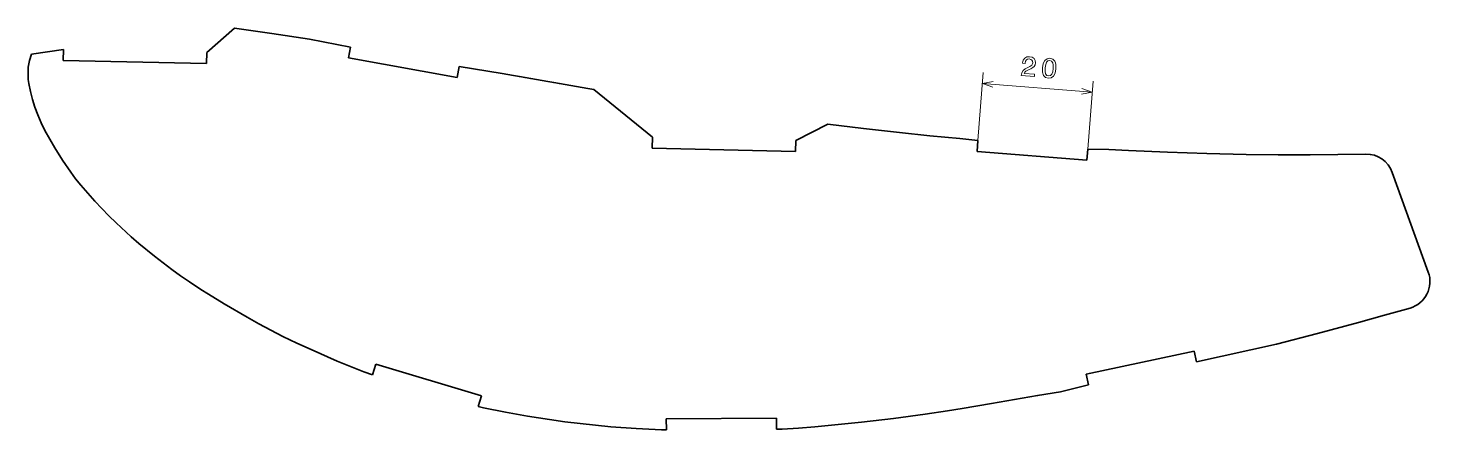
# Model space of a CAD drawing. Extents: x 22 to 276, y 110 to 183.
import ezdxf

# ---------------------------------------------------------------- set-up
doc = ezdxf.new("R2010")
doc.units = 0

msp = doc.modelspace()

# ---------------------------------------------------------------- linework, layer by layer
at = {"color": 7, "lineweight": 35, "ltscale": 0.167002}
msp.add_line((54.573547, 178.302139), (59.571503, 182.734314), dxfattribs=at)
at = {"color": 7, "lineweight": 35, "ltscale": 0.190167}
msp.add_line((73.181671, 180.732025), (80.649536, 179.285355), dxfattribs=at)
at = {"color": 7, "lineweight": 35, "ltscale": 0.146736}
msp.add_line((28.565369, 178.859039), (22.75592, 178.022003), dxfattribs=at)
at = {"color": 7, "lineweight": 35, "ltscale": 0.05}
for p, q in [((28.525696, 176.859436), (28.565369, 178.859039)), ((80.649536, 179.285355), (80.296417, 177.316772)), ((99.988342, 173.80806), (100.341461, 175.776642)), ((135.396179, 160.951782), (135.440796, 162.951294)), ((161.434326, 162.37114), (161.389679, 160.371643)), ((194.458954, 162.37114), (194.306427, 160.376968)), ((214.247742, 158.815826), (214.400238, 160.809998)), ((234.102875, 122.273926), (233.686554, 124.230118)), ((85.213226, 121.836685), (84.641205, 119.920227)), ((214.123505, 120.053314), (214.539795, 118.097122)), ((103.810883, 114.184753), (104.382904, 116.101212)), ((137.946198, 109.941833), (137.933807, 111.941803)), ((157.933411, 112.065857), (157.945831, 110.065887))]:
    msp.add_line(p, q, dxfattribs=at)
at = {"color": 7, "lineweight": 35, "ltscale": 0.050001}
msp.add_line((54.573547, 178.302139), (54.519714, 176.302841), dxfattribs=at)
at = {"color": 7, "lineweight": 35}
for p, q in [((28.525696, 176.859436), (54.519714, 176.302841)), ((80.296417, 177.316772), (99.988342, 173.80806)), ((135.396179, 160.951782), (161.389679, 160.371643)), ((194.306427, 160.376968), (214.247742, 158.815826)), ((233.686554, 124.230118), (214.123505, 120.053314)), ((104.382904, 116.101212), (85.213226, 121.836685))]:
    msp.add_line(p, q, dxfattribs=at)
at = {"color": 7, "lineweight": 35, "ltscale": 0.198247}
msp.add_line((100.341461, 175.776642), (108.169983, 174.512772), dxfattribs=at)
at = {"color": 7, "lineweight": 13, "ltscale": 0.308466}
for p, q in [((194.462524, 162.370865), (195.425537, 174.67186)), ((214.403839, 160.809723), (215.366852, 173.110718))]:
    msp.add_line(p, q, dxfattribs=at)
at = {"color": 7, "lineweight": 35, "ltscale": 0.34399}
msp.add_line((135.440796, 162.951294), (124.761993, 171.62825), dxfattribs=at)
at = {"color": 7, "lineweight": 13}
msp.add_line((195.26944, 172.677963), (215.210754, 171.116821), dxfattribs=at)
at = {"color": 7, "lineweight": 35, "ltscale": 0.16247}
msp.add_line((167.22052, 165.329926), (161.434326, 162.37114), dxfattribs=at)
at = {"color": 7, "lineweight": 35, "ltscale": 0.082095}
msp.add_line((191.193665, 162.719452), (194.458954, 162.37114), dxfattribs=at)
at = {"color": 7, "lineweight": 35, "ltscale": 0.095909}
msp.add_line((214.400238, 160.809998), (218.235413, 160.714203), dxfattribs=at)
at = {"color": 7, "lineweight": 35, "ltscale": 0.480428}
msp.add_line((269.632874, 156.597382), (276.164764, 138.524429), dxfattribs=at)
at = {"color": 7, "lineweight": 35, "ltscale": 0.371528}
msp.add_line((234.102875, 122.273926), (248.608582, 125.504608), dxfattribs=at)
at = {"color": 7, "lineweight": 35, "ltscale": 0.042111}
msp.add_line((83.049744, 120.472168), (84.641205, 119.920227), dxfattribs=at)
at = {"color": 7, "lineweight": 35, "ltscale": 0.130464}
msp.add_line((209.467834, 116.868958), (214.539795, 118.097122), dxfattribs=at)
at = {"color": 7, "lineweight": 35, "ltscale": 0.025428}
msp.add_line((103.810883, 114.184753), (104.798096, 113.93988), dxfattribs=at)
at = {"color": 7, "lineweight": 35, "ltscale": 0.5}
msp.add_line((157.933411, 112.065857), (137.933807, 111.941803), dxfattribs=at)
at = {"color": 7, "lineweight": 35, "ltscale": 0.022769}
msp.add_line((137.946198, 109.941833), (137.035706, 109.963684), dxfattribs=at)
at = {"color": 7, "lineweight": 35, "ltscale": 0.02473}
msp.add_line((158.934631, 110.093567), (157.945831, 110.065887), dxfattribs=at)
at = {"color": 7, "lineweight": 35}
for points in [[(73.181671, 180.732025), (66.381409, 181.741974), (59.571503, 182.734314)], [(22.75592, 178.022003), (22.404297, 176.84343), (22.198608, 175.636124), (22.148376, 174.905136), (22.150818, 174.171249), (22.201416, 173.436844), (22.293823, 172.704071), (22.576538, 171.250626), (22.956543, 169.805374), (23.407898, 168.390717), (23.927246, 167.006851), (24.541626, 165.59523), (25.224487, 164.209427), (26.087158, 162.621933), (26.998779, 161.058838), (28.395874, 158.814117), (29.882751, 156.639908), (30.779968, 155.443939), (31.71698, 154.276138), (32.966675, 152.817856), (34.258545, 151.393936), (36.832825, 148.722244), (38.154602, 147.425858), (40.869446, 144.930923), (42.262573, 143.731125), (45.113098, 141.402115), (48.223206, 139.015793), (49.809265, 137.867203), (51.419678, 136.754318), (53.50177, 135.391006), (54.907837, 134.508743), (57.746643, 132.784714), (61.897705, 130.34642), (63.995331, 129.168182), (66.180023, 127.998276), (68.3909, 126.876633), (70.924683, 125.659409), (73.481171, 124.489456), (78.242523, 122.423248), (83.049744, 120.472168)], [(191.193665, 162.719452), (185.717072, 163.229721), (180.245911, 163.79953), (173.729645, 164.536102), (167.22052, 165.329926)], [(264.825348, 159.89679), (259.771179, 159.813477), (254.71637, 159.77182), (248.926117, 159.774048), (243.136536, 159.838715), (235.991394, 160.00592), (228.847412, 160.237869), (221.77124, 160.52803), (218.235413, 160.714203)], [(248.608582, 125.504608), (256.072205, 127.437302), (263.522736, 129.418365), (268.19046, 130.700363), (272.847626, 132.02063)], [(158.934631, 110.093567), (161.903656, 110.279816), (164.869965, 110.509491), (169.116486, 110.899597), (173.358704, 111.34137), (179.135193, 112.012939), (184.895996, 112.792938), (188.913055, 113.41333), (191.587494, 113.852264), (196.933472, 114.751617), (205.292725, 116.147827), (209.467834, 116.868958)], [(104.798096, 113.93988), (108.767792, 113.136841), (112.754456, 112.4245), (116.755676, 111.801361), (119.514862, 111.424225), (122.279419, 111.088226), (125.086517, 110.788696), (127.897675, 110.52951), (132.463745, 110.194092), (137.035706, 109.963684)]]:
    msp.add_lwpolyline(points, dxfattribs=at)
at = {"color": 7, "lineweight": 13}
for points in [[(202.307068, 174.133133), (204.705353, 173.945374), (204.739197, 174.377762), (202.843689, 174.526154), (202.967773, 174.754196), (203.164124, 174.936111), (203.750183, 175.249405), (204.058624, 175.377014), (204.407379, 175.56723), (204.663391, 175.800125), (204.822357, 176.086136), (204.899017, 176.419067), (204.846588, 176.848099), (204.636261, 177.198441), (204.290802, 177.437943), (203.829102, 177.549973), (203.339752, 177.502289), (202.954224, 177.294708), (202.688385, 176.936127), (202.56897, 176.444672), (202.563446, 176.374283), (203.020996, 176.338455), (203.024139, 176.378677), (203.096161, 176.717026), (203.251587, 176.957794), (203.480377, 177.101761), (203.771301, 177.134628), (204.05899, 177.061523), (204.26532, 176.9189), (204.390747, 176.711792), (204.421753, 176.461487), (204.368439, 176.232971), (204.257568, 176.044357), (204.083282, 175.886017), (203.85025, 175.752487), (203.541016, 175.614822), (203.023895, 175.341675), (202.651001, 175.037003), (202.413361, 174.650909), (202.308258, 174.148209)], [(206.180237, 175.544785), (206.193848, 174.749512), (206.386078, 174.167892), (206.736389, 173.796478), (207.250641, 173.644928), (207.777161, 173.714996), (208.181, 174.027374), (208.45636, 174.572388), (208.598602, 175.355469), (208.579559, 176.146103), (208.508453, 176.465302), (208.392761, 176.732361), (208.04245, 177.103775), (207.53363, 177.259949), (207.001678, 177.185242), (206.597443, 176.867844), (206.317047, 176.323227)], [(206.662903, 175.507004), (206.750732, 176.112228), (206.910675, 176.53981), (207.157013, 176.778519), (207.500977, 176.842636), (207.825714, 176.726166), (208.031891, 176.452026), (208.123352, 176.004761), (208.115936, 175.39325), (208.02771, 174.783005), (207.867767, 174.355423), (207.621429, 174.116714), (207.282898, 174.05722), (206.952728, 174.169067), (206.746552, 174.443192), (206.65509, 174.890457)]]:
    msp.add_lwpolyline(points, close=True, dxfattribs=at)
for points in [[(197.235809, 173.043243), (195.26944, 172.677963), (197.154999, 172.011124)], [(213.244385, 170.751541), (215.210754, 171.116821), (213.325195, 171.783661)]]:
    msp.add_lwpolyline(points, dxfattribs=at)
at = {"color": 7, "lineweight": 35}
for centre, radius, start, end in [((472.141418, 2218.52832), 2076.168021, 259.903345, 260.368106), ((264.930573, 154.897888), 5, 19.870718, 91.205838), ((271.462463, 136.824921), 5, 286.08342, 19.870718)]:
    msp.add_arc(centre, radius, start, end, dxfattribs=at)

doc.saveas('drawing.dxf')
